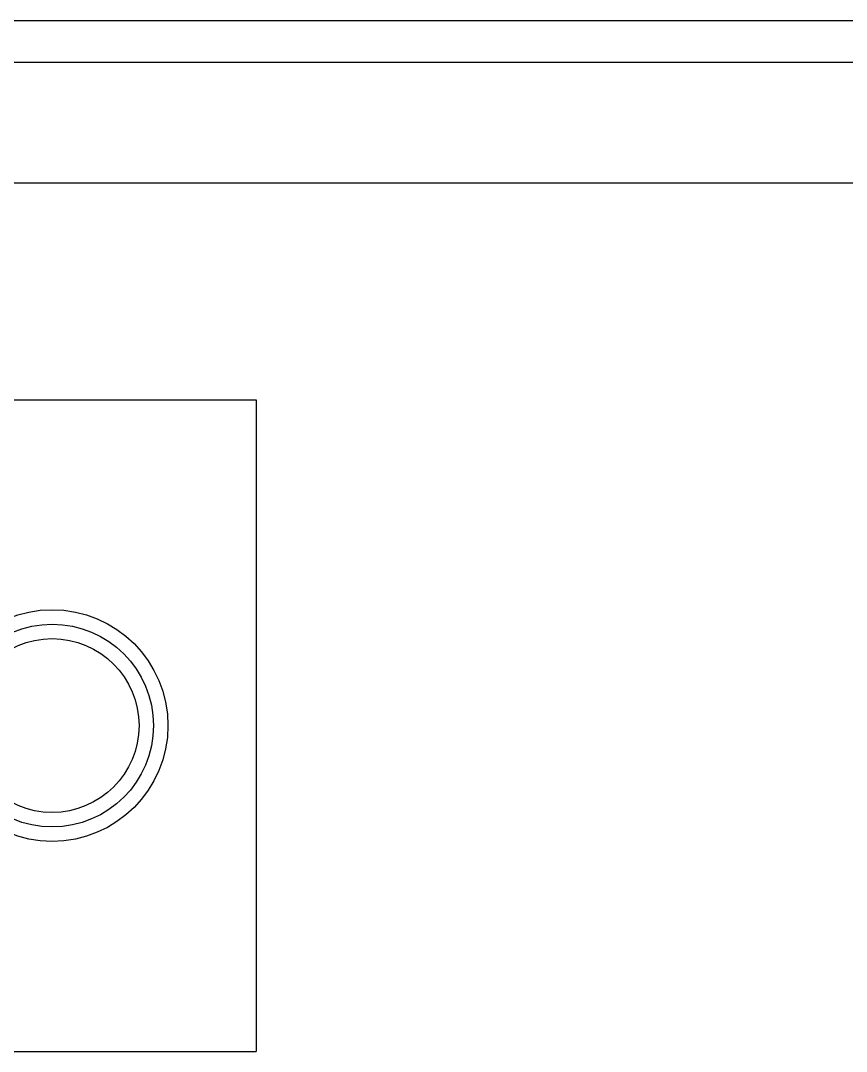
# Model space of a CAD drawing. Header units: millimetres. Extents: x 815.6 to 893.6, y 388.2 to 436.2.
# Drawn here: x 869.78 to 881.71, y 420.13 to 435.02 of the extents above; entities that cross this region are included whole.
import ezdxf

# ---------------------------------------------------------------- set-up
doc = ezdxf.new("R2010")
doc.units = ezdxf.units.MM

msp = doc.modelspace()

# ---------------------------------------------------------------- linework, layer by layer
at = {"linetype": 'Continuous'}
for p, q in [((822.141, 435.024), (887.141, 435.024)), ((822.141, 434.424), (887.141, 434.424)), ((892.141, 432.674), (817.141, 432.674))]:
    msp.add_line(p, q, dxfattribs=at)
for p, q in [((836.021, 429.546), (873.181, 429.546)), ((873.181, 429.546), (873.181, 420.128)), ((836.021, 420.128), (873.181, 420.128))]:
    msp.add_line(p, q)
for radius in [1.674, 1.465, 1.256]:
    msp.add_circle((870.231, 424.837), radius)

doc.saveas('drawing.dxf')
